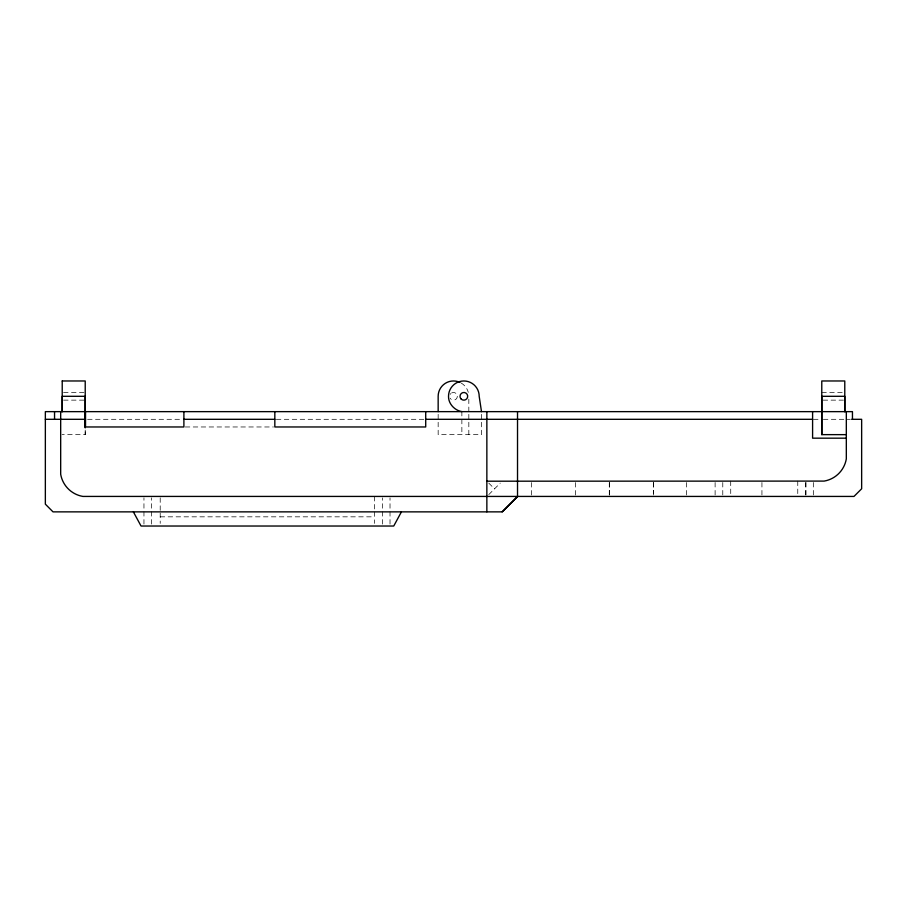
<?xml version="1.0" encoding="UTF-8"?>
<svg xmlns="http://www.w3.org/2000/svg" width="907" height="907" viewBox="0 0 907 907"><rect width="100%" height="100%" fill="white"/><g stroke="black" fill="none" stroke-linecap="round" stroke-linejoin="round"><path stroke-width="0.68" stroke-dasharray="4.54 3.4" d="M85.213 434.634L85.213 429.226L85.213 434.634L62.05 434.646M143.952 524.076L143.952 497.818M151.616 524.076L151.628 497.83M382.346 524.099L382.357 497.886M390.021 524.11L390.021 497.886M488.771 494.61L500.267 483.114M63.569 392.47L85.213 392.47M821.787 392.47L843.431 392.47M63.569 400.134L85.213 400.146M823.137 400.146L843.431 400.134M87.582 419.306L182.817 419.306M276.352 419.306L424.487 419.306M813.466 419.306L822.252 419.306M823.386 419.306L850.312 419.306M185.289 426.97L273.438 426.97M160.21 516.831L374.58 516.831M488.771 483.114L494.519 488.862M813.33 482.49L813.33 496.446M806.017 482.49L806.017 496.446M805.665 482.49L805.665 496.446M797.763 481.118L797.763 493.68M761.937 482.501L761.937 496.458M730.702 481.129L730.736 496.469M722.777 482.49L722.777 496.446M715.113 482.49L715.113 496.446M686.644 482.524L686.644 496.48M653.55 482.535L653.55 496.492M653.369 482.535L653.369 493.703M609.459 482.547L609.459 496.503M609.289 482.547L609.289 496.503M575.56 482.558L575.56 496.514M531.468 482.569L531.468 496.526M481.492 414.34L481.492 434.646L438.16 434.646L438.16 411.642M468.828 399.091L468.828 411.642M468.828 414.34L468.828 434.646M461.867 411.381L461.867 434.646M374.58 496.503L374.58 510.471M374.58 511.865L374.58 523.396M160.21 497.852L160.21 510.46M160.21 513.101L160.21 523.396M451.584 392.992A3.832 3.832 0 0 1 457.332 396.302A3.832 3.832 0 0 1 451.584 399.624M450.79 399.012A3.832 3.832 0 0 1 450.178 398.218M450.178 394.386A3.832 3.832 0 0 1 450.79 393.593M461.164 383.026A15.328 15.328 0 0 1 468.307 392.346"/><path stroke-width="1.36" d="M486.855 511.865L486.855 411.642M852.455 419.306L852.455 411.642L45.35 411.642L45.35 504.156L53.014 511.865L502.183 511.865L517.523 496.526L517.523 411.642M821.787 434.634L821.787 396.314L844.78 396.302L844.78 411.642L844.78 380.974L821.776 380.974L821.787 434.634L846.322 434.646M401.416 511.865L393.74 526.026L141.038 526.026L133.374 511.865M502.183 511.865L517.523 496.526M45.35 419.306L85.519 419.306M183.894 419.306L274.832 419.306M425.712 419.306L812.593 419.306M851.73 419.306L861.65 419.306L861.65 488.771L853.986 496.435L82.9 496.424A27.108 27.108 0 0 1 60.678 474.214L60.678 411.642M846.322 438.172L812.593 438.172L812.593 411.642M486.855 481.198L824.112 481.095A27.108 27.108 0 0 0 846.322 458.874L846.322 411.642M481.492 411.642L479.191 396.314A15.328 15.328 0 0 0 463.851 380.974A15.328 15.328 0 0 0 448.523 396.302C448.307 403.978 454.974 410.52 461.867 411.642M438.16 411.642L438.16 396.302A15.328 15.328 0 0 1 459.985 382.414M425.712 411.642L425.712 426.97L274.832 426.97L274.832 411.642M183.894 411.642L183.894 426.97L85.519 426.97L85.519 411.642M54.545 411.642L54.545 419.306M62.22 380.974L62.22 411.642L62.22 396.302L85.213 396.302L85.213 427.877L85.224 380.974L62.22 380.974M461.141 399.023A3.832 3.832 0 0 0 467.558 397.3A3.832 3.832 0 0 0 462.865 392.606A3.832 3.832 0 0 0 461.141 399.023"/></g></svg>
